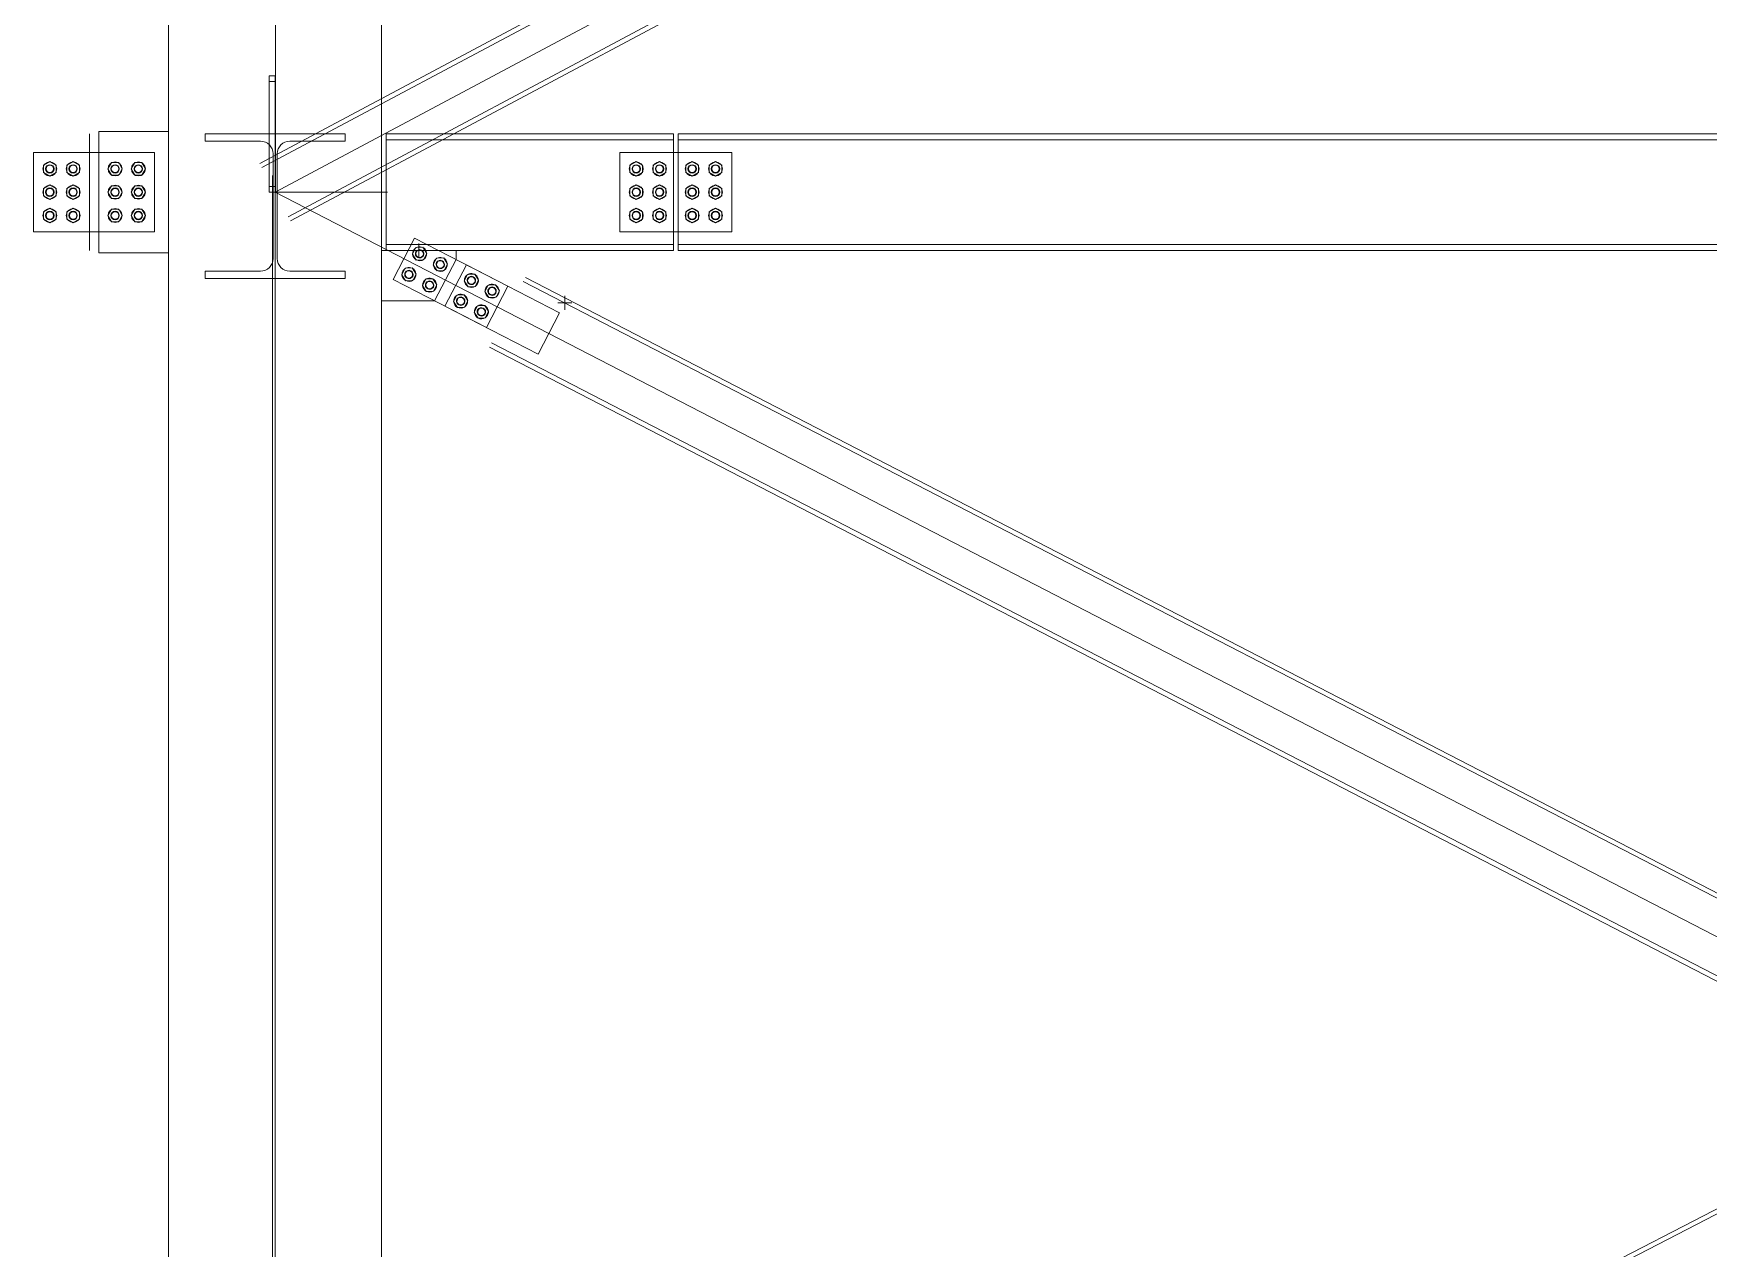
# Model space of a CAD drawing. Header units: millimetres. Extents: x -6949 to 305728, y -55091 to 76684.
# Drawn here: x 14482 to 18076, y 1608 to 4216 of the extents above; entities that cross this region are included whole.
import ezdxf

# ---------------------------------------------------------------- set-up
doc = ezdxf.new("R2010")
doc.units = ezdxf.units.MM
doc.layers.add('A-DETL', color=7, linetype='Continuous', lineweight=18, true_color=0x00a600)
for name, color, linetype, lineweight in [('S-BEAM', 5, 'Continuous', 18), ('S-COLS', 7, 'Continuous', 18), ('S-FSTN', 7, 'Continuous', 18)]:
    doc.layers.add(name, color=color, linetype=linetype, lineweight=lineweight)

# ---------------------------------------------------------------- blocks, each defined once
blk = doc.blocks.new('h-wide flange beams - HE260A-422426-Est')
at = {"layer": 'S-BEAM'}
for p, q in [((14987.0006, 4112.5), (14987.0006, 4125)), ((14987.0006, 4125), (14987.0006, 4125)), ((14987.0006, 4125), (14987.0006, 4112.5)), ((14987.0006, 4125), (15000.0006, 4125)), ((14987.0006, 4125), (15000.0006, 4125)), ((15000.0006, 4112.5), (14987.0006, 4112.5)), ((14987.0006, 4088.5), (14987.0006, 4112.5)), ((14987.0006, 4112.5), (14987.0006, 4112.5)), ((14987.0006, 4112.5), (14987.0006, 4112.5)), ((14987.0006, 4112.5), (14987.0006, 4088.5)), ((14987.0006, 4112.5), (15000.0006, 4112.5)), ((14987.0006, 4112.5), (15000.0006, 4112.5)), ((15000.0006, 4112.5), (15000.0006, 4125)), ((15000.0006, 4125), (15000.0006, 4125)), ((15000.0006, 4125), (15000.0006, 4112.5)), ((15000.0006, 4088.5), (15000.0006, 4112.5)), ((15000.0006, 4112.5), (15000.0006, 4112.5)), ((15000.0006, 4112.5), (15000.0006, 4112.5)), ((15000.0006, 4112.5), (15000.0006, 4088.5)), ((14987.0006, 3911.5), (14987.0006, 4088.5)), ((14987.0006, 4088.5), (14987.0006, 3911.5)), ((15000.0006, 3911.5), (15000.0006, 4088.5)), ((15000.0006, 4088.5), (15000.0006, 3911.5)), ((14987.0006, 3887.5), (14987.0006, 3911.5)), ((14987.0006, 3911.5), (14987.0006, 3887.5)), ((14987.0006, 3887.5), (15000.0006, 3887.5)), ((14987.0006, 3887.5), (14987.0006, 3875)), ((14987.0006, 3875), (14987.0006, 3887.5)), ((14987.0006, 3887.5), (14987.0006, 3887.5)), ((14987.0006, 3887.5), (14987.0006, 3887.5)), ((15000.0006, 3887.5), (14987.0006, 3887.5)), ((14987.0006, 3887.5), (15000.0006, 3887.5)), ((15000.0006, 3887.5), (15000.0006, 3911.5)), ((15000.0006, 3911.5), (15000.0006, 3887.5)), ((15000.0006, 3887.5), (15000.0006, 3887.5)), ((15000.0006, 3887.5), (15000.0006, 3887.5)), ((15000.0006, 3887.5), (15000.0006, 3875)), ((15000.0006, 3875), (15000.0006, 3887.5)), ((14987.0006, 3875), (14987.0006, 3875)), ((14987.0006, 3875), (15000.0006, 3875)), ((14987.0006, 3875), (15000.0006, 3875)), ((15000.0006, 3875), (15000.0006, 3875))]:
    blk.add_line(p, q, dxfattribs=at)
blk = doc.blocks.new('h-wide flange beams - HE320A-420337-Est')
at = {"layer": 'S-BEAM'}
for p, q in [((7350.00024, 3984.5), (7350.00024, 4000)), ((7350.00024, 4000), (7650.00024, 4000)), ((7650.00024, 4000), (7350.00024, 4000)), ((7350.00024, 4000), (7350.00024, 3984.5)), ((7350.00024, 4000), (7350.00024, 4000)), ((7650.00024, 4000), (7650.00024, 3984.5)), ((7650.00024, 3984.5), (7650.00024, 4000)), ((7650.00024, 4000), (7650.00024, 4000)), ((7468.50024, 3984.5), (7350.00024, 3984.5)), ((7350.00024, 3984.5), (7468.50024, 3984.5)), ((7350.00024, 3984.5), (7350.00024, 3984.5)), ((7495.50024, 3732.5), (7495.50024, 3957.5)), ((7495.50024, 3957.5), (7495.50024, 3732.5)), ((7504.50024, 3957.5), (7504.50024, 3732.5)), ((7504.50024, 3732.5), (7504.50024, 3957.5)), ((7650.00024, 3984.5), (7531.50024, 3984.5)), ((7531.50024, 3984.5), (7650.00024, 3984.5)), ((7650.00024, 3984.5), (7650.00024, 3984.5)), ((7350.00024, 3705.5), (7468.50024, 3705.5)), ((7350.00024, 3690), (7350.00024, 3705.5)), ((7350.00024, 3705.5), (7350.00024, 3690)), ((7468.50024, 3705.5), (7350.00024, 3705.5)), ((7350.00024, 3705.5), (7350.00024, 3705.5)), ((7531.50024, 3705.5), (7650.00024, 3705.5)), ((7650.00024, 3705.5), (7531.50024, 3705.5)), ((7650.00024, 3705.5), (7650.00024, 3690)), ((7650.00024, 3690), (7650.00024, 3705.5)), ((7650.00024, 3705.5), (7650.00024, 3705.5)), ((7650.00024, 3690), (7350.00024, 3690)), ((7350.00024, 3690), (7650.00024, 3690)), ((7350.00024, 3690), (7350.00024, 3690)), ((7650.00024, 3690), (7650.00024, 3690))]:
    blk.add_line(p, q, dxfattribs=at)
for centre, start, end in [((7468.50024, 3957.5), 0, 90), ((7468.50024, 3957.5), 0, 90), ((7531.50024, 3957.5), 90, 180), ((7531.50024, 3957.5), 90, 180), ((7468.50024, 3732.5), 270, 360), ((7468.50024, 3732.5), 270, 0), ((7531.50024, 3732.5), 180, 270), ((7531.50024, 3732.5), 180, 270)]:
    blk.add_arc(centre, 27, start, end, dxfattribs=at)

msp = doc.modelspace()

# ---------------------------------------------------------------- linework, layer by layer
at = {"layer": 'A-DETL'}
for p, q in [((15000.0006, 3875), (22500.0007, 7875.0003)), ((15000.5004, 7875.0003), (15000.5004, 3875)), ((14994.1182, 11.0295), (14994.1182, 3911.0295)), ((15000.0005, 0), (15000.0005, 3875)), ((15241.5006, 3875), (15000.0006, 3875)), ((22500.0007, 0), (15000.0006, 3875))]:
    msp.add_line(p, q, dxfattribs=at)
at = {"layer": 'S-BEAM'}
for p, q in [((22467.1301, 7936.6326), (14967.1299, 3936.6323)), ((22471.836, 7927.8091), (14971.8358, 3927.8088)), ((15028.1652, 3822.1911), (22528.1654, 7822.1914)), ((15032.8711, 3813.3676), (22532.8713, 7813.3679)), ((14601.4995, 4000), (14601.4995, 3987.5)), ((15150.0005, 4000), (14850.0005, 4000)), ((14850.0005, 4000), (14850.0005, 3984.5)), ((15150.0005, 3984.5), (15150.0005, 4000)), ((15238.5015, 3987.5), (15238.5015, 4000)), ((15238.5015, 4000), (15854.9997, 4000)), ((15854.9997, 4000), (15854.9997, 3987.5)), ((15865.0017, 3987.5), (15865.0017, 4000)), ((21110.0007, 4000), (15865.0017, 4000)), ((14601.4995, 3963.5), (14601.4995, 3987.5)), ((14601.4995, 3987.5), (14601.4995, 3963.5)), ((14601.4995, 3963.5), (14601.4995, 3786.5)), ((14850.0005, 3984.5), (14968.5005, 3984.5)), ((14995.5005, 3957.5), (14995.5005, 3732.5)), ((15004.5005, 3732.5), (15004.5005, 3957.5)), ((15031.5005, 3984.5), (15150.0005, 3984.5)), ((15854.9997, 3987.5), (15238.5015, 3987.5)), ((15238.5015, 3963.5), (15238.5015, 3987.5)), ((15238.5015, 3987.5), (15238.5015, 3963.5)), ((15238.5015, 3987.5), (15854.9997, 3987.5)), ((15238.5015, 3987.5), (15854.9997, 3987.5)), ((15238.5015, 3786.5), (15238.5015, 3963.5)), ((15854.9997, 3963.5), (15854.9997, 3987.5)), ((15854.9997, 3987.5), (15854.9997, 3963.5)), ((15854.9997, 3963.5), (15854.9997, 3786.5)), ((21110.0007, 3987.5), (15865.0017, 3987.5)), ((15865.0017, 3963.5), (15865.0017, 3987.5)), ((15865.0017, 3987.5), (15865.0017, 3963.5)), ((21110.0007, 3987.5), (15865.0017, 3987.5)), ((21110.0007, 3987.5), (15865.0017, 3987.5)), ((15865.0017, 3786.5), (15865.0017, 3963.5)), ((14601.4995, 3762.5), (14601.4995, 3786.5)), ((14601.4995, 3786.5), (14601.4995, 3762.5)), ((15238.5015, 3762.5), (15238.5015, 3786.5)), ((15238.5015, 3786.5), (15238.5015, 3762.5)), ((15854.9997, 3762.5), (15854.9997, 3786.5)), ((15854.9997, 3786.5), (15854.9997, 3762.5)), ((15865.0017, 3762.5), (15865.0017, 3786.5)), ((15865.0017, 3786.5), (15865.0017, 3762.5)), ((14601.4995, 3762.5), (14601.4995, 3750)), ((15238.5015, 3762.5), (15854.9997, 3762.5)), ((15238.5015, 3750), (15238.5015, 3762.5)), ((15238.5015, 3762.5), (15854.9997, 3762.5)), ((15238.5015, 3762.5), (15854.9997, 3762.5)), ((15238.5015, 3750), (15854.9997, 3750)), ((15854.9997, 3762.5), (15854.9997, 3750)), ((15865.0017, 3762.5), (21110.0007, 3762.5)), ((15865.0017, 3750), (15865.0017, 3762.5)), ((21110.0007, 3762.5), (15865.0017, 3762.5)), ((21110.0007, 3762.5), (15865.0017, 3762.5)), ((21110.0007, 3750), (15865.0017, 3750)), ((14968.5005, 3705.5), (14850.0005, 3705.5)), ((14850.0005, 3705.5), (14850.0005, 3690)), ((15150.0005, 3705.5), (15031.5005, 3705.5)), ((15150.0005, 3690), (15150.0005, 3705.5)), ((14850.0005, 3690), (15150.0005, 3690)), ((18376.6776, 2213.8458), (15532.5952, 3683.2884)), ((21962.8158, 3692.1726), (15619.0494, 414.56)), ((21967.406, 3683.2884), (15623.6396, 405.6758)), ((15464.5225, 3551.5348), (18308.6049, 2082.0922))]:
    msp.add_line(p, q, dxfattribs=at)
for centre, radius, start, end in [((14968.5005, 3957.5), 27, 360, 90), ((15031.5005, 3957.5), 27, 90, 180), ((14516.5005, 3925), 9.001, 0, 180), ((14516.5005, 3925), 9.001, 180, 0), ((14566.5005, 3925), 9.001, 0, 180), ((14566.5005, 3925), 9.001, 180, 0), ((15775.0007, 3925), 9.001, 0, 180), ((15775.0007, 3925), 9.001, 180, 0), ((15825.0007, 3925), 9.001, 0, 180), ((15825.0007, 3925), 9.001, 180, 0), ((15895.0007, 3925), 9.001, 0, 180), ((15895.0007, 3925), 9.001, 180, 0), ((15945.0007, 3925), 9.001, 0, 180), ((15945.0007, 3925), 9.001, 180, 0), ((14516.5005, 3875), 9.001, 0, 180), ((14566.5005, 3875), 9.001, 0, 180), ((15775.0007, 3875), 9.001, 0, 180), ((15825.0007, 3875), 9.001, 0, 180), ((15895.0007, 3875), 9.001, 0, 180), ((15945.0007, 3875), 9.001, 0, 180), ((14516.5005, 3875), 9.001, 180, 0), ((14566.5005, 3875), 9.001, 180, 0), ((15775.0007, 3875), 9.001, 180, 0), ((15825.0007, 3875), 9.001, 180, 0), ((15895.0007, 3875), 9.001, 180, 0), ((15945.0007, 3875), 9.001, 180, 0), ((14516.5005, 3825), 9.001, 0, 180), ((14516.5005, 3825), 9.001, 180, 0), ((14566.5005, 3825), 9.001, 0, 180), ((14566.5005, 3825), 9.001, 180, 0), ((15775.0007, 3825), 9.001, 0, 180), ((15775.0007, 3825), 9.001, 180, 0), ((15825.0007, 3825), 9.001, 0, 180), ((15825.0007, 3825), 9.001, 180, 0), ((15895.0007, 3825), 9.001, 0, 180), ((15895.0007, 3825), 9.001, 180, 0), ((15945.0007, 3825), 9.001, 0, 180), ((15945.0007, 3825), 9.001, 180, 0), ((14968.5005, 3732.5), 27, 270, 0), ((15031.5005, 3732.5), 27, 180, 270)]:
    msp.add_arc(centre, radius, start, end, dxfattribs=at)
at = {"layer": 'S-COLS'}
for p, q in [((14771.5005, 12000.0004), (14771.5005, 20.001)), ((15228.5005, 20.001), (15228.5005, 12000.0004))]:
    msp.add_line(p, q, dxfattribs=at)
at = {"layer": 'S-FSTN'}
for p, q in [((14771.5005, 4005), (14621.5005, 4005)), ((14621.5005, 4005), (14621.5005, 3745)), ((14711.5005, 4005), (14681.5005, 4005)), ((14771.5005, 3745), (14771.5005, 4005)), ((14601.5005, 3960), (14481.5005, 3960)), ((14481.5005, 3960), (14481.5005, 3790)), ((14601.5005, 3960), (14481.5005, 3960)), ((14481.5005, 3960), (14481.5005, 3790)), ((14741.5005, 3960), (14481.5005, 3960)), ((14481.5005, 3960), (14481.5005, 3790)), ((14741.5005, 3960), (14481.5005, 3960)), ((14481.5005, 3960), (14481.5005, 3790)), ((14601.5005, 3790), (14601.5005, 3960)), ((14601.5005, 3790), (14601.5005, 3960)), ((14741.5005, 3790), (14741.5005, 3960)), ((14741.5005, 3790), (14741.5005, 3960)), ((15740.0007, 3960), (15740.0007, 3790)), ((15980.0007, 3960), (15740.0007, 3960)), ((15980.0007, 3960), (15740.0007, 3960)), ((15740.0007, 3960), (15740.0007, 3790)), ((15980.0007, 3790), (15980.0007, 3960)), ((15980.0007, 3790), (15980.0007, 3960)), ((14516.5005, 3940.59), (14502.9991, 3932.795)), ((14516.5005, 3940.59), (14502.9991, 3932.795)), ((14502.9991, 3932.795), (14502.9991, 3917.205)), ((14502.9991, 3932.795), (14502.9991, 3917.205)), ((14530.0018, 3932.795), (14516.5005, 3940.59)), ((14530.0018, 3932.795), (14516.5005, 3940.59)), ((14530.0018, 3917.205), (14530.0018, 3932.795)), ((14530.0018, 3917.205), (14530.0018, 3932.795)), ((14566.5005, 3940.59), (14552.9991, 3932.795)), ((14566.5005, 3940.59), (14552.9991, 3932.795)), ((14552.9991, 3932.795), (14552.9991, 3917.205)), ((14552.9991, 3932.795), (14552.9991, 3917.205)), ((14580.0018, 3932.795), (14566.5005, 3940.59)), ((14580.0018, 3932.795), (14566.5005, 3940.59)), ((14580.0018, 3917.205), (14580.0018, 3932.795)), ((14580.0018, 3917.205), (14580.0018, 3932.795)), ((14648.7055, 3938.5013), (14640.9105, 3925)), ((14648.7055, 3938.5013), (14640.9105, 3925)), ((14640.9105, 3925), (14648.7055, 3911.4987)), ((14640.9105, 3925), (14648.7055, 3911.4987)), ((14664.2955, 3938.5013), (14648.7055, 3938.5013)), ((14664.2955, 3938.5013), (14648.7055, 3938.5013)), ((14672.0905, 3925), (14664.2955, 3938.5013)), ((14672.0905, 3925), (14664.2955, 3938.5013)), ((14664.2955, 3911.4987), (14672.0905, 3925)), ((14664.2955, 3911.4987), (14672.0905, 3925)), ((14698.7055, 3938.5013), (14690.9105, 3925)), ((14698.7055, 3938.5013), (14690.9105, 3925)), ((14690.9105, 3925), (14698.7055, 3911.4987)), ((14690.9105, 3925), (14698.7055, 3911.4987)), ((14714.2955, 3938.5013), (14698.7055, 3938.5013)), ((14714.2955, 3938.5013), (14698.7055, 3938.5013)), ((14722.0905, 3925), (14714.2955, 3938.5013)), ((14722.0905, 3925), (14714.2955, 3938.5013)), ((14714.2955, 3911.4987), (14722.0905, 3925)), ((14714.2955, 3911.4987), (14722.0905, 3925)), ((15775.0007, 3940.59), (15761.4994, 3932.795)), ((15775.0007, 3940.59), (15761.4994, 3932.795)), ((15761.4994, 3932.795), (15761.4994, 3917.205)), ((15761.4994, 3932.795), (15761.4994, 3917.205)), ((15788.5021, 3932.795), (15775.0007, 3940.59)), ((15788.5021, 3932.795), (15775.0007, 3940.59)), ((15788.5021, 3917.205), (15788.5021, 3932.795)), ((15788.5021, 3917.205), (15788.5021, 3932.795)), ((15825.0007, 3940.59), (15811.4994, 3932.795)), ((15825.0007, 3940.59), (15811.4994, 3932.795)), ((15811.4994, 3932.795), (15811.4994, 3917.205)), ((15811.4994, 3932.795), (15811.4994, 3917.205)), ((15838.5021, 3932.795), (15825.0007, 3940.59)), ((15838.5021, 3932.795), (15825.0007, 3940.59)), ((15838.5021, 3917.205), (15838.5021, 3932.795)), ((15838.5021, 3917.205), (15838.5021, 3932.795)), ((15895.0007, 3940.59), (15881.4994, 3932.795)), ((15895.0007, 3940.59), (15881.4994, 3932.795)), ((15881.4994, 3932.795), (15881.4994, 3917.205)), ((15881.4994, 3932.795), (15881.4994, 3917.205)), ((15908.5021, 3932.795), (15895.0007, 3940.59)), ((15908.5021, 3932.795), (15895.0007, 3940.59)), ((15908.5021, 3917.205), (15908.5021, 3932.795)), ((15908.5021, 3917.205), (15908.5021, 3932.795)), ((15945.0007, 3940.59), (15931.4994, 3932.795)), ((15945.0007, 3940.59), (15931.4994, 3932.795)), ((15931.4994, 3932.795), (15931.4994, 3917.205)), ((15931.4994, 3932.795), (15931.4994, 3917.205)), ((15958.5021, 3932.795), (15945.0007, 3940.59)), ((15958.5021, 3932.795), (15945.0007, 3940.59)), ((15958.5021, 3917.205), (15958.5021, 3932.795)), ((15958.5021, 3917.205), (15958.5021, 3932.795)), ((14502.9991, 3917.205), (14516.5005, 3909.41)), ((14502.9991, 3917.205), (14516.5005, 3909.41)), ((14516.5005, 3890.59), (14502.9991, 3882.795)), ((14516.5005, 3890.59), (14502.9991, 3882.795)), ((14502.9991, 3882.795), (14502.9991, 3867.205)), ((14502.9991, 3882.795), (14502.9991, 3867.205)), ((14516.5005, 3909.41), (14530.0018, 3917.205)), ((14516.5005, 3909.41), (14530.0018, 3917.205)), ((14530.0018, 3882.795), (14516.5005, 3890.59)), ((14530.0018, 3882.795), (14516.5005, 3890.59)), ((14530.0018, 3867.205), (14530.0018, 3882.795)), ((14530.0018, 3867.205), (14530.0018, 3882.795)), ((14552.9991, 3917.205), (14566.5005, 3909.41)), ((14552.9991, 3917.205), (14566.5005, 3909.41)), ((14566.5005, 3890.59), (14552.9991, 3882.795)), ((14566.5005, 3890.59), (14552.9991, 3882.795)), ((14552.9991, 3882.795), (14552.9991, 3867.205)), ((14552.9991, 3882.795), (14552.9991, 3867.205)), ((14566.5005, 3909.41), (14580.0018, 3917.205)), ((14566.5005, 3909.41), (14580.0018, 3917.205)), ((14580.0018, 3882.795), (14566.5005, 3890.59)), ((14580.0018, 3882.795), (14566.5005, 3890.59)), ((14580.0018, 3867.205), (14580.0018, 3882.795)), ((14580.0018, 3867.205), (14580.0018, 3882.795)), ((14648.7055, 3888.5013), (14640.9105, 3875)), ((14648.7055, 3888.5013), (14640.9105, 3875)), ((14648.7055, 3911.4987), (14664.2955, 3911.4987)), ((14648.7055, 3911.4987), (14664.2955, 3911.4987)), ((14664.2955, 3888.5013), (14648.7055, 3888.5013)), ((14664.2955, 3888.5013), (14648.7055, 3888.5013)), ((14672.0905, 3875), (14664.2955, 3888.5013)), ((14672.0905, 3875), (14664.2955, 3888.5013)), ((14698.7055, 3888.5013), (14690.9105, 3875)), ((14698.7055, 3888.5013), (14690.9105, 3875)), ((14698.7055, 3911.4987), (14714.2955, 3911.4987)), ((14698.7055, 3911.4987), (14714.2955, 3911.4987)), ((14714.2955, 3888.5013), (14698.7055, 3888.5013)), ((14714.2955, 3888.5013), (14698.7055, 3888.5013)), ((14722.0905, 3875), (14714.2955, 3888.5013)), ((14722.0905, 3875), (14714.2955, 3888.5013)), ((14771.5005, 3890), (14771.5005, 3860)), ((15761.4994, 3917.205), (15775.0007, 3909.41)), ((15761.4994, 3917.205), (15775.0007, 3909.41)), ((15775.0007, 3890.59), (15761.4994, 3882.795)), ((15775.0007, 3890.59), (15761.4994, 3882.795)), ((15761.4994, 3882.795), (15761.4994, 3867.205)), ((15761.4994, 3882.795), (15761.4994, 3867.205)), ((15775.0007, 3909.41), (15788.5021, 3917.205)), ((15775.0007, 3909.41), (15788.5021, 3917.205)), ((15788.5021, 3882.795), (15775.0007, 3890.59)), ((15788.5021, 3882.795), (15775.0007, 3890.59)), ((15788.5021, 3867.205), (15788.5021, 3882.795)), ((15788.5021, 3867.205), (15788.5021, 3882.795)), ((15811.4994, 3917.205), (15825.0007, 3909.41)), ((15811.4994, 3917.205), (15825.0007, 3909.41)), ((15825.0007, 3890.59), (15811.4994, 3882.795)), ((15825.0007, 3890.59), (15811.4994, 3882.795)), ((15811.4994, 3882.795), (15811.4994, 3867.205)), ((15811.4994, 3882.795), (15811.4994, 3867.205)), ((15825.0007, 3909.41), (15838.5021, 3917.205)), ((15825.0007, 3909.41), (15838.5021, 3917.205)), ((15838.5021, 3882.795), (15825.0007, 3890.59)), ((15838.5021, 3882.795), (15825.0007, 3890.59)), ((15838.5021, 3867.205), (15838.5021, 3882.795)), ((15838.5021, 3867.205), (15838.5021, 3882.795)), ((15881.4994, 3917.205), (15895.0007, 3909.41)), ((15881.4994, 3917.205), (15895.0007, 3909.41)), ((15895.0007, 3890.59), (15881.4994, 3882.795)), ((15895.0007, 3890.59), (15881.4994, 3882.795)), ((15881.4994, 3882.795), (15881.4994, 3867.205)), ((15881.4994, 3882.795), (15881.4994, 3867.205)), ((15895.0007, 3909.41), (15908.5021, 3917.205)), ((15895.0007, 3909.41), (15908.5021, 3917.205)), ((15908.5021, 3882.795), (15895.0007, 3890.59)), ((15908.5021, 3882.795), (15895.0007, 3890.59)), ((15908.5021, 3867.205), (15908.5021, 3882.795)), ((15908.5021, 3867.205), (15908.5021, 3882.795)), ((15931.4994, 3917.205), (15945.0007, 3909.41)), ((15931.4994, 3917.205), (15945.0007, 3909.41)), ((15945.0007, 3890.59), (15931.4994, 3882.795)), ((15945.0007, 3890.59), (15931.4994, 3882.795)), ((15931.4994, 3882.795), (15931.4994, 3867.205)), ((15931.4994, 3882.795), (15931.4994, 3867.205)), ((15945.0007, 3909.41), (15958.5021, 3917.205)), ((15945.0007, 3909.41), (15958.5021, 3917.205)), ((15958.5021, 3882.795), (15945.0007, 3890.59)), ((15958.5021, 3882.795), (15945.0007, 3890.59)), ((15958.5021, 3867.205), (15958.5021, 3882.795)), ((15958.5021, 3867.205), (15958.5021, 3882.795)), ((14502.9991, 3867.205), (14516.5005, 3859.41)), ((14502.9991, 3867.205), (14516.5005, 3859.41)), ((14516.5005, 3859.41), (14530.0018, 3867.205)), ((14516.5005, 3859.41), (14530.0018, 3867.205)), ((14552.9991, 3867.205), (14566.5005, 3859.41)), ((14552.9991, 3867.205), (14566.5005, 3859.41)), ((14566.5005, 3859.41), (14580.0018, 3867.205)), ((14566.5005, 3859.41), (14580.0018, 3867.205)), ((14640.9105, 3875), (14648.7055, 3861.4987)), ((14640.9105, 3875), (14648.7055, 3861.4987)), ((14648.7055, 3861.4987), (14664.2955, 3861.4987)), ((14648.7055, 3861.4987), (14664.2955, 3861.4987)), ((14664.2955, 3861.4987), (14672.0905, 3875)), ((14664.2955, 3861.4987), (14672.0905, 3875)), ((14690.9105, 3875), (14698.7055, 3861.4987)), ((14690.9105, 3875), (14698.7055, 3861.4987)), ((14698.7055, 3861.4987), (14714.2955, 3861.4987)), ((14698.7055, 3861.4987), (14714.2955, 3861.4987)), ((14714.2955, 3861.4987), (14722.0905, 3875)), ((14714.2955, 3861.4987), (14722.0905, 3875)), ((15761.4994, 3867.205), (15775.0007, 3859.41)), ((15761.4994, 3867.205), (15775.0007, 3859.41)), ((15775.0007, 3859.41), (15788.5021, 3867.205)), ((15775.0007, 3859.41), (15788.5021, 3867.205)), ((15811.4994, 3867.205), (15825.0007, 3859.41)), ((15811.4994, 3867.205), (15825.0007, 3859.41)), ((15825.0007, 3859.41), (15838.5021, 3867.205)), ((15825.0007, 3859.41), (15838.5021, 3867.205)), ((15881.4994, 3867.205), (15895.0007, 3859.41)), ((15881.4994, 3867.205), (15895.0007, 3859.41)), ((15895.0007, 3859.41), (15908.5021, 3867.205)), ((15895.0007, 3859.41), (15908.5021, 3867.205)), ((15931.4994, 3867.205), (15945.0007, 3859.41)), ((15931.4994, 3867.205), (15945.0007, 3859.41)), ((15945.0007, 3859.41), (15958.5021, 3867.205)), ((15945.0007, 3859.41), (15958.5021, 3867.205)), ((14516.5005, 3840.59), (14502.9991, 3832.795)), ((14516.5005, 3840.59), (14502.9991, 3832.795)), ((14502.9991, 3832.795), (14502.9991, 3817.205)), ((14502.9991, 3832.795), (14502.9991, 3817.205)), ((14502.9991, 3817.205), (14516.5005, 3809.41)), ((14502.9991, 3817.205), (14516.5005, 3809.41)), ((14530.0018, 3832.795), (14516.5005, 3840.59)), ((14530.0018, 3832.795), (14516.5005, 3840.59)), ((14516.5005, 3809.41), (14530.0018, 3817.205)), ((14516.5005, 3809.41), (14530.0018, 3817.205)), ((14530.0018, 3817.205), (14530.0018, 3832.795)), ((14530.0018, 3817.205), (14530.0018, 3832.795)), ((14566.5005, 3840.59), (14552.9991, 3832.795)), ((14566.5005, 3840.59), (14552.9991, 3832.795)), ((14552.9991, 3832.795), (14552.9991, 3817.205)), ((14552.9991, 3832.795), (14552.9991, 3817.205)), ((14552.9991, 3817.205), (14566.5005, 3809.41)), ((14552.9991, 3817.205), (14566.5005, 3809.41)), ((14580.0018, 3832.795), (14566.5005, 3840.59)), ((14580.0018, 3832.795), (14566.5005, 3840.59)), ((14566.5005, 3809.41), (14580.0018, 3817.205)), ((14566.5005, 3809.41), (14580.0018, 3817.205)), ((14580.0018, 3817.205), (14580.0018, 3832.795)), ((14580.0018, 3817.205), (14580.0018, 3832.795)), ((14648.7055, 3838.5013), (14640.9105, 3825)), ((14648.7055, 3838.5013), (14640.9105, 3825)), ((14640.9105, 3825), (14648.7055, 3811.4987)), ((14640.9105, 3825), (14648.7055, 3811.4987)), ((14664.2955, 3838.5013), (14648.7055, 3838.5013)), ((14664.2955, 3838.5013), (14648.7055, 3838.5013)), ((14648.7055, 3811.4987), (14664.2955, 3811.4987)), ((14648.7055, 3811.4987), (14664.2955, 3811.4987)), ((14672.0905, 3825), (14664.2955, 3838.5013)), ((14672.0905, 3825), (14664.2955, 3838.5013)), ((14664.2955, 3811.4987), (14672.0905, 3825)), ((14664.2955, 3811.4987), (14672.0905, 3825)), ((14698.7055, 3838.5013), (14690.9105, 3825)), ((14698.7055, 3838.5013), (14690.9105, 3825)), ((14690.9105, 3825), (14698.7055, 3811.4987)), ((14690.9105, 3825), (14698.7055, 3811.4987)), ((14714.2955, 3838.5013), (14698.7055, 3838.5013)), ((14714.2955, 3838.5013), (14698.7055, 3838.5013)), ((14698.7055, 3811.4987), (14714.2955, 3811.4987)), ((14698.7055, 3811.4987), (14714.2955, 3811.4987)), ((14722.0905, 3825), (14714.2955, 3838.5013)), ((14722.0905, 3825), (14714.2955, 3838.5013)), ((14714.2955, 3811.4987), (14722.0905, 3825)), ((14714.2955, 3811.4987), (14722.0905, 3825)), ((15775.0007, 3840.59), (15761.4994, 3832.795)), ((15775.0007, 3840.59), (15761.4994, 3832.795)), ((15761.4994, 3832.795), (15761.4994, 3817.205)), ((15761.4994, 3832.795), (15761.4994, 3817.205)), ((15761.4994, 3817.205), (15775.0007, 3809.41)), ((15761.4994, 3817.205), (15775.0007, 3809.41)), ((15788.5021, 3832.795), (15775.0007, 3840.59)), ((15788.5021, 3832.795), (15775.0007, 3840.59)), ((15775.0007, 3809.41), (15788.5021, 3817.205)), ((15775.0007, 3809.41), (15788.5021, 3817.205)), ((15788.5021, 3817.205), (15788.5021, 3832.795)), ((15788.5021, 3817.205), (15788.5021, 3832.795)), ((15825.0007, 3840.59), (15811.4994, 3832.795)), ((15825.0007, 3840.59), (15811.4994, 3832.795)), ((15811.4994, 3832.795), (15811.4994, 3817.205)), ((15811.4994, 3832.795), (15811.4994, 3817.205)), ((15811.4994, 3817.205), (15825.0007, 3809.41)), ((15811.4994, 3817.205), (15825.0007, 3809.41)), ((15838.5021, 3832.795), (15825.0007, 3840.59)), ((15838.5021, 3832.795), (15825.0007, 3840.59)), ((15825.0007, 3809.41), (15838.5021, 3817.205)), ((15825.0007, 3809.41), (15838.5021, 3817.205)), ((15838.5021, 3817.205), (15838.5021, 3832.795)), ((15838.5021, 3817.205), (15838.5021, 3832.795)), ((15895.0007, 3840.59), (15881.4994, 3832.795)), ((15895.0007, 3840.59), (15881.4994, 3832.795)), ((15881.4994, 3832.795), (15881.4994, 3817.205)), ((15881.4994, 3832.795), (15881.4994, 3817.205)), ((15881.4994, 3817.205), (15895.0007, 3809.41)), ((15881.4994, 3817.205), (15895.0007, 3809.41)), ((15908.5021, 3832.795), (15895.0007, 3840.59)), ((15908.5021, 3832.795), (15895.0007, 3840.59)), ((15895.0007, 3809.41), (15908.5021, 3817.205)), ((15895.0007, 3809.41), (15908.5021, 3817.205)), ((15908.5021, 3817.205), (15908.5021, 3832.795)), ((15908.5021, 3817.205), (15908.5021, 3832.795)), ((15945.0007, 3840.59), (15931.4994, 3832.795)), ((15945.0007, 3840.59), (15931.4994, 3832.795)), ((15931.4994, 3832.795), (15931.4994, 3817.205)), ((15931.4994, 3832.795), (15931.4994, 3817.205)), ((15931.4994, 3817.205), (15945.0007, 3809.41)), ((15931.4994, 3817.205), (15945.0007, 3809.41)), ((15958.5021, 3832.795), (15945.0007, 3840.59)), ((15958.5021, 3832.795), (15945.0007, 3840.59)), ((15945.0007, 3809.41), (15958.5021, 3817.205)), ((15945.0007, 3809.41), (15958.5021, 3817.205)), ((15958.5021, 3817.205), (15958.5021, 3832.795)), ((15958.5021, 3817.205), (15958.5021, 3832.795)), ((14481.5005, 3790), (14601.5005, 3790)), ((14481.5005, 3790), (14601.5005, 3790)), ((14481.5005, 3790), (14741.5005, 3790)), ((14481.5005, 3790), (14741.5005, 3790)), ((15299.4025, 3776.5883), (15253.5005, 3687.7458)), ((15299.4025, 3776.5883), (15253.5005, 3687.7458)), ((15499.2983, 3673.3088), (15299.4025, 3776.5883)), ((15499.2983, 3673.3088), (15299.4025, 3776.5883)), ((15740.0007, 3790), (15980.0007, 3790)), ((15740.0007, 3790), (15980.0007, 3790)), ((14771.5005, 3745), (14621.5005, 3745)), ((15304.6024, 3750), (15228.5005, 3750)), ((15228.5005, 3750), (15228.5005, 3641.8437)), ((15323.3728, 3750), (15293.3728, 3750)), ((15301.7208, 3756.0249), (15294.5646, 3742.1743)), ((15301.7208, 3756.0249), (15294.5646, 3742.1743)), ((15294.5646, 3742.1743), (15302.9815, 3729.0516)), ((15294.5646, 3742.1743), (15302.9815, 3729.0516)), ((15317.2938, 3756.7528), (15301.7208, 3756.0249)), ((15317.2938, 3756.7528), (15301.7208, 3756.0249)), ((15308.3728, 3765), (15308.3728, 3735)), ((15388.2451, 3750), (15315.6729, 3750)), ((15325.7106, 3743.6301), (15317.2938, 3756.7528)), ((15325.7106, 3743.6301), (15317.2938, 3756.7528)), ((15318.5545, 3729.7795), (15325.7106, 3743.6301)), ((15318.5545, 3729.7795), (15325.7106, 3743.6301)), ((15388.2451, 3730.6863), (15388.2451, 3750)), ((15228.5005, 3710.9219), (15228.5005, 3680.9219)), ((15278.7698, 3711.6036), (15271.6136, 3697.753)), ((15278.7698, 3711.6036), (15271.6136, 3697.753)), ((15294.3428, 3712.3315), (15278.7698, 3711.6036)), ((15294.3428, 3712.3315), (15278.7698, 3711.6036)), ((15302.7596, 3699.2088), (15294.3428, 3712.3315)), ((15302.7596, 3699.2088), (15294.3428, 3712.3315)), ((15302.9815, 3729.0516), (15318.5545, 3729.7795)), ((15302.9815, 3729.0516), (15318.5545, 3729.7795)), ((15346.1421, 3733.0739), (15338.9859, 3719.2233)), ((15346.1421, 3733.0739), (15338.9859, 3719.2233)), ((15338.9859, 3719.2233), (15347.4028, 3706.1006)), ((15338.9859, 3719.2233), (15347.4028, 3706.1006)), ((15342.3431, 3641.8437), (15388.2451, 3730.6863)), ((15361.715, 3733.8018), (15346.1421, 3733.0739)), ((15361.715, 3733.8018), (15346.1421, 3733.0739)), ((15347.4028, 3706.1006), (15362.9758, 3706.8285)), ((15347.4028, 3706.1006), (15362.9758, 3706.8285)), ((15370.1319, 3720.6791), (15361.715, 3733.8018)), ((15370.1319, 3720.6791), (15361.715, 3733.8018)), ((15362.9758, 3706.8285), (15370.1319, 3720.6791)), ((15362.9758, 3706.8285), (15370.1319, 3720.6791)), ((15410.4557, 3719.2108), (15364.5537, 3630.3682)), ((15610.3516, 3615.9313), (15410.4557, 3719.2108)), ((15253.5005, 3687.7458), (15453.3963, 3584.4662)), ((15253.5005, 3687.7458), (15453.3963, 3584.4662)), ((15271.6136, 3697.753), (15280.0305, 3684.6303)), ((15271.6136, 3697.753), (15280.0305, 3684.6303)), ((15280.0305, 3684.6303), (15295.6035, 3685.3582)), ((15280.0305, 3684.6303), (15295.6035, 3685.3582)), ((15295.6035, 3685.3582), (15302.7596, 3699.2088)), ((15295.6035, 3685.3582), (15302.7596, 3699.2088)), ((15323.191, 3688.6526), (15316.0349, 3674.802)), ((15323.191, 3688.6526), (15316.0349, 3674.802)), ((15316.0349, 3674.802), (15324.4518, 3661.6793)), ((15316.0349, 3674.802), (15324.4518, 3661.6793)), ((15338.764, 3689.3805), (15323.191, 3688.6526)), ((15338.764, 3689.3805), (15323.191, 3688.6526)), ((15347.1809, 3676.2578), (15338.764, 3689.3805)), ((15347.1809, 3676.2578), (15338.764, 3689.3805)), ((15340.0248, 3662.4072), (15347.1809, 3676.2578)), ((15340.0248, 3662.4072), (15347.1809, 3676.2578)), ((15412.774, 3698.6474), (15405.6179, 3684.7968)), ((15412.774, 3698.6474), (15405.6179, 3684.7968)), ((15405.6179, 3684.7968), (15414.0347, 3671.6741)), ((15405.6179, 3684.7968), (15414.0347, 3671.6741)), ((15428.347, 3699.3752), (15412.774, 3698.6474)), ((15428.347, 3699.3752), (15412.774, 3698.6474)), ((15414.0347, 3671.6741), (15429.6077, 3672.402)), ((15414.0347, 3671.6741), (15429.6077, 3672.402)), ((15436.7639, 3686.2526), (15428.347, 3699.3752)), ((15436.7639, 3686.2526), (15428.347, 3699.3752)), ((15429.6077, 3672.402), (15436.7639, 3686.2526)), ((15429.6077, 3672.402), (15436.7639, 3686.2526)), ((15457.1953, 3675.6963), (15450.0392, 3661.8458)), ((15457.1953, 3675.6963), (15450.0392, 3661.8458)), ((15453.3963, 3584.4662), (15499.2983, 3673.3088)), ((15453.3963, 3584.4662), (15499.2983, 3673.3088)), ((15472.7683, 3676.4242), (15457.1953, 3675.6963)), ((15472.7683, 3676.4242), (15457.1953, 3675.6963)), ((15481.1852, 3663.3016), (15472.7683, 3676.4242)), ((15481.1852, 3663.3016), (15472.7683, 3676.4242)), ((15228.5005, 3641.8437), (15342.3431, 3641.8437)), ((15324.4518, 3661.6793), (15340.0248, 3662.4072)), ((15324.4518, 3661.6793), (15340.0248, 3662.4072)), ((15389.823, 3654.2261), (15382.6669, 3640.3755)), ((15389.823, 3654.2261), (15382.6669, 3640.3755)), ((15382.6669, 3640.3755), (15391.0837, 3627.2528)), ((15382.6669, 3640.3755), (15391.0837, 3627.2528)), ((15405.396, 3654.954), (15389.823, 3654.2261)), ((15405.396, 3654.954), (15389.823, 3654.2261)), ((15413.8129, 3641.8313), (15405.396, 3654.954)), ((15413.8129, 3641.8313), (15405.396, 3654.954)), ((15406.6567, 3627.9807), (15413.8129, 3641.8313)), ((15406.6567, 3627.9807), (15413.8129, 3641.8313)), ((15434.2443, 3631.2751), (15427.0882, 3617.4245)), ((15434.2443, 3631.2751), (15427.0882, 3617.4245)), ((15449.8173, 3632.0029), (15434.2443, 3631.2751)), ((15449.8173, 3632.0029), (15434.2443, 3631.2751)), ((15458.2342, 3618.8803), (15449.8173, 3632.0029)), ((15458.2342, 3618.8803), (15449.8173, 3632.0029)), ((15450.0392, 3661.8458), (15458.456, 3648.7231)), ((15450.0392, 3661.8458), (15458.456, 3648.7231)), ((15458.456, 3648.7231), (15474.029, 3649.451)), ((15458.456, 3648.7231), (15474.029, 3649.451)), ((15474.029, 3649.451), (15481.1852, 3663.3016)), ((15474.029, 3649.451), (15481.1852, 3663.3016)), ((15636.4369, 3637.3868), (15606.4369, 3637.3868)), ((15621.4369, 3652.3868), (15621.4369, 3622.3868)), ((15364.5537, 3630.3682), (15564.4495, 3527.0887)), ((15391.0837, 3627.2528), (15406.6567, 3627.9807)), ((15391.0837, 3627.2528), (15406.6567, 3627.9807)), ((15427.0882, 3617.4245), (15435.505, 3604.3018)), ((15427.0882, 3617.4245), (15435.505, 3604.3018)), ((15435.505, 3604.3018), (15451.078, 3605.0297)), ((15435.505, 3604.3018), (15451.078, 3605.0297)), ((15451.078, 3605.0297), (15458.2342, 3618.8803)), ((15451.078, 3605.0297), (15458.2342, 3618.8803)), ((15564.4495, 3527.0887), (15610.3516, 3615.9313))]:
    msp.add_line(p, q, dxfattribs=at)
msp.add_lwpolyline([(15537.1854, 3692.1726), (18381.2678, 2222.7301), (18304.0147, 2073.208), (15459.9323, 3542.6505)], dxfattribs=at)
for centre, radius, start, end in [((14516.5005, 3925), 15, 0, 180), ((14516.5005, 3925), 15, 0, 180), ((14516.5005, 3925), 15, 180, 0), ((14516.5005, 3925), 15, 180, 0), ((14516.5005, 3925), 9.001, 0, 180), ((14516.5005, 3925), 9.001, 0, 180), ((14516.5005, 3925), 9.001, 0, 180), ((14516.5005, 3925), 9.001, 0, 180), ((14516.5005, 3925), 9.001, 180, 0), ((14516.5005, 3925), 9.001, 180, 0), ((14516.5005, 3925), 9.001, 180, 0), ((14516.5005, 3925), 9.001, 180, 0), ((14516.5005, 3925), 8, 0, 180), ((14516.5005, 3925), 8, 0, 180), ((14516.5005, 3925), 8, 180, 0), ((14516.5005, 3925), 8, 180, 0), ((14566.5005, 3925), 15, 0, 180), ((14566.5005, 3925), 15, 0, 180), ((14566.5005, 3925), 15, 180, 0), ((14566.5005, 3925), 15, 180, 0), ((14566.5005, 3925), 9.001, 0, 180), ((14566.5005, 3925), 9.001, 0, 180), ((14566.5005, 3925), 9.001, 0, 180), ((14566.5005, 3925), 9.001, 0, 180), ((14566.5005, 3925), 9.001, 180, 0), ((14566.5005, 3925), 9.001, 180, 0), ((14566.5005, 3925), 9.001, 180, 0), ((14566.5005, 3925), 9.001, 180, 0), ((14566.5005, 3925), 8, 0, 180), ((14566.5005, 3925), 8, 0, 180), ((14566.5005, 3925), 8, 180, 0), ((14566.5005, 3925), 8, 180, 0), ((14656.5005, 3925), 15, 90, 270), ((14656.5005, 3925), 15, 90, 270), ((14656.5005, 3925), 9.001, 90, 270), ((14656.5005, 3925), 9.001, 90, 270), ((14656.5005, 3925), 9.001, 90, 270), ((14656.5005, 3925), 8, 90, 270), ((14656.5005, 3925), 8, 90, 270), ((14656.5005, 3925), 15, 270, 90), ((14656.5005, 3925), 15, 270, 90), ((14656.5005, 3925), 9.001, 270, 90), ((14656.5005, 3925), 9.001, 270, 90), ((14656.5005, 3925), 9.001, 270, 90), ((14656.5005, 3925), 8, 270, 90), ((14656.5005, 3925), 8, 270, 90), ((14706.5005, 3925), 15, 90, 270), ((14706.5005, 3925), 15, 90, 270), ((14706.5005, 3925), 9.001, 90, 270), ((14706.5005, 3925), 9.001, 90, 270), ((14706.5005, 3925), 9.001, 90, 270), ((14706.5005, 3925), 8, 90, 270), ((14706.5005, 3925), 8, 90, 270), ((14706.5005, 3925), 15, 270, 90), ((14706.5005, 3925), 15, 270, 90), ((14706.5005, 3925), 9.001, 270, 90), ((14706.5005, 3925), 9.001, 270, 90), ((14706.5005, 3925), 9.001, 270, 90), ((14706.5005, 3925), 8, 270, 90), ((14706.5005, 3925), 8, 270, 90), ((15775.0007, 3925), 15, 0, 180), ((15775.0007, 3925), 15, 0, 180), ((15775.0007, 3925), 15, 180, 0), ((15775.0007, 3925), 15, 180, 0), ((15775.0007, 3925), 9.001, 0, 180), ((15775.0007, 3925), 9.001, 0, 180), ((15775.0007, 3925), 9.001, 180, 0), ((15775.0007, 3925), 9.001, 180, 0), ((15775.0007, 3925), 8, 0, 180), ((15775.0007, 3925), 8, 0, 180), ((15775.0007, 3925), 8, 180, 0), ((15775.0007, 3925), 8, 180, 0), ((15825.0007, 3925), 15, 0, 180), ((15825.0007, 3925), 15, 0, 180), ((15825.0007, 3925), 15, 180, 0), ((15825.0007, 3925), 15, 180, 0), ((15825.0007, 3925), 9.001, 0, 180), ((15825.0007, 3925), 9.001, 0, 180), ((15825.0007, 3925), 9.001, 180, 0), ((15825.0007, 3925), 9.001, 180, 0), ((15825.0007, 3925), 8, 0, 180), ((15825.0007, 3925), 8, 0, 180), ((15825.0007, 3925), 8, 180, 0), ((15825.0007, 3925), 8, 180, 0), ((15895.0007, 3925), 15, 0, 180), ((15895.0007, 3925), 15, 0, 180), ((15895.0007, 3925), 15, 180, 0), ((15895.0007, 3925), 15, 180, 0), ((15895.0007, 3925), 9.001, 0, 180), ((15895.0007, 3925), 9.001, 0, 180), ((15895.0007, 3925), 9.001, 180, 0), ((15895.0007, 3925), 9.001, 180, 0), ((15895.0007, 3925), 8, 0, 180), ((15895.0007, 3925), 8, 0, 180), ((15895.0007, 3925), 8, 180, 0), ((15895.0007, 3925), 8, 180, 0), ((15945.0007, 3925), 15, 0, 180), ((15945.0007, 3925), 15, 0, 180), ((15945.0007, 3925), 15, 180, 0), ((15945.0007, 3925), 15, 180, 0), ((15945.0007, 3925), 9.001, 0, 180), ((15945.0007, 3925), 9.001, 0, 180), ((15945.0007, 3925), 9.001, 180, 0), ((15945.0007, 3925), 9.001, 180, 0), ((15945.0007, 3925), 8, 0, 180), ((15945.0007, 3925), 8, 0, 180), ((15945.0007, 3925), 8, 180, 0), ((15945.0007, 3925), 8, 180, 0), ((14516.5005, 3875), 15, 0, 180), ((14516.5005, 3875), 15, 0, 180), ((14516.5005, 3875), 9.001, 0, 180), ((14516.5005, 3875), 9.001, 0, 180), ((14516.5005, 3875), 9.001, 0, 180), ((14516.5005, 3875), 9.001, 0, 180), ((14516.5005, 3875), 8, 0, 180), ((14516.5005, 3875), 8, 0, 180), ((14566.5005, 3875), 15, 0, 180), ((14566.5005, 3875), 15, 0, 180), ((14566.5005, 3875), 9.001, 0, 180), ((14566.5005, 3875), 9.001, 0, 180), ((14566.5005, 3875), 9.001, 0, 180), ((14566.5005, 3875), 9.001, 0, 180), ((14566.5005, 3875), 8, 0, 180), ((14566.5005, 3875), 8, 0, 180), ((14656.5005, 3875), 15, 90, 270), ((14656.5005, 3875), 15, 90, 270), ((14656.5005, 3875), 9.001, 90, 270), ((14656.5005, 3875), 9.001, 90, 270), ((14656.5005, 3875), 9.001, 90, 270), ((14656.5005, 3875), 8, 90, 270), ((14656.5005, 3875), 8, 90, 270), ((14656.5005, 3875), 15, 270, 90), ((14656.5005, 3875), 15, 270, 90), ((14656.5005, 3875), 9.001, 270, 90), ((14656.5005, 3875), 9.001, 270, 90), ((14656.5005, 3875), 9.001, 270, 90), ((14656.5005, 3875), 8, 270, 90), ((14656.5005, 3875), 8, 270, 90), ((14706.5005, 3875), 15, 90, 270), ((14706.5005, 3875), 15, 90, 270), ((14706.5005, 3875), 9.001, 90, 270), ((14706.5005, 3875), 9.001, 90, 270), ((14706.5005, 3875), 9.001, 90, 270), ((14706.5005, 3875), 8, 90, 270), ((14706.5005, 3875), 8, 90, 270), ((14706.5005, 3875), 15, 270, 90), ((14706.5005, 3875), 15, 270, 90), ((14706.5005, 3875), 9.001, 270, 90), ((14706.5005, 3875), 9.001, 270, 90), ((14706.5005, 3875), 9.001, 270, 90), ((14706.5005, 3875), 8, 270, 90), ((14706.5005, 3875), 8, 270, 90), ((15775.0007, 3875), 15, 0, 180), ((15775.0007, 3875), 15, 0, 180), ((15775.0007, 3875), 9.001, 0, 180), ((15775.0007, 3875), 9.001, 0, 180), ((15775.0007, 3875), 8, 0, 180), ((15775.0007, 3875), 8, 0, 180), ((15825.0007, 3875), 15, 0, 180), ((15825.0007, 3875), 15, 0, 180), ((15825.0007, 3875), 9.001, 0, 180), ((15825.0007, 3875), 9.001, 0, 180), ((15825.0007, 3875), 8, 0, 180), ((15825.0007, 3875), 8, 0, 180), ((15895.0007, 3875), 15, 0, 180), ((15895.0007, 3875), 15, 0, 180), ((15895.0007, 3875), 9.001, 0, 180), ((15895.0007, 3875), 9.001, 0, 180), ((15895.0007, 3875), 8, 0, 180), ((15895.0007, 3875), 8, 0, 180), ((15945.0007, 3875), 15, 0, 180), ((15945.0007, 3875), 15, 0, 180), ((15945.0007, 3875), 9.001, 0, 180), ((15945.0007, 3875), 9.001, 0, 180), ((15945.0007, 3875), 8, 0, 180), ((15945.0007, 3875), 8, 0, 180), ((14516.5005, 3875), 15, 180, 0), ((14516.5005, 3875), 15, 180, 0), ((14516.5005, 3875), 9.001, 180, 0), ((14516.5005, 3875), 9.001, 180, 0), ((14516.5005, 3875), 9.001, 180, 0), ((14516.5005, 3875), 9.001, 180, 0), ((14516.5005, 3875), 8, 180, 0), ((14516.5005, 3875), 8, 180, 0), ((14566.5005, 3875), 15, 180, 0), ((14566.5005, 3875), 15, 180, 0), ((14566.5005, 3875), 9.001, 180, 0), ((14566.5005, 3875), 9.001, 180, 0), ((14566.5005, 3875), 9.001, 180, 0), ((14566.5005, 3875), 9.001, 180, 0), ((14566.5005, 3875), 8, 180, 0), ((14566.5005, 3875), 8, 180, 0), ((15775.0007, 3875), 15, 180, 0), ((15775.0007, 3875), 15, 180, 0), ((15775.0007, 3875), 9.001, 180, 0), ((15775.0007, 3875), 9.001, 180, 0), ((15775.0007, 3875), 8, 180, 0), ((15775.0007, 3875), 8, 180, 0), ((15825.0007, 3875), 15, 180, 0), ((15825.0007, 3875), 15, 180, 0), ((15825.0007, 3875), 9.001, 180, 0), ((15825.0007, 3875), 9.001, 180, 0), ((15825.0007, 3875), 8, 180, 0), ((15825.0007, 3875), 8, 180, 0), ((15895.0007, 3875), 15, 180, 0), ((15895.0007, 3875), 15, 180, 0), ((15895.0007, 3875), 9.001, 180, 0), ((15895.0007, 3875), 9.001, 180, 0), ((15895.0007, 3875), 8, 180, 0), ((15895.0007, 3875), 8, 180, 0), ((15945.0007, 3875), 15, 180, 0), ((15945.0007, 3875), 15, 180, 0), ((15945.0007, 3875), 9.001, 180, 0), ((15945.0007, 3875), 9.001, 180, 0), ((15945.0007, 3875), 8, 180, 0), ((15945.0007, 3875), 8, 180, 0), ((14516.5005, 3825), 15, 0, 180), ((14516.5005, 3825), 15, 0, 180), ((14516.5005, 3825), 15, 180, 0), ((14516.5005, 3825), 15, 180, 0), ((14516.5005, 3825), 9.001, 0, 180), ((14516.5005, 3825), 9.001, 0, 180), ((14516.5005, 3825), 9.001, 0, 180), ((14516.5005, 3825), 9.001, 0, 180), ((14516.5005, 3825), 9.001, 180, 0), ((14516.5005, 3825), 9.001, 180, 0), ((14516.5005, 3825), 9.001, 180, 0), ((14516.5005, 3825), 9.001, 180, 0), ((14516.5005, 3825), 8, 0, 180), ((14516.5005, 3825), 8, 0, 180), ((14516.5005, 3825), 8, 180, 0), ((14516.5005, 3825), 8, 180, 0), ((14566.5005, 3825), 15, 0, 180), ((14566.5005, 3825), 15, 0, 180), ((14566.5005, 3825), 15, 180, 0), ((14566.5005, 3825), 15, 180, 0), ((14566.5005, 3825), 9.001, 0, 180), ((14566.5005, 3825), 9.001, 0, 180), ((14566.5005, 3825), 9.001, 0, 180), ((14566.5005, 3825), 9.001, 0, 180), ((14566.5005, 3825), 9.001, 180, 0), ((14566.5005, 3825), 9.001, 180, 0), ((14566.5005, 3825), 9.001, 180, 0), ((14566.5005, 3825), 9.001, 180, 0), ((14566.5005, 3825), 8, 0, 180), ((14566.5005, 3825), 8, 0, 180), ((14566.5005, 3825), 8, 180, 0), ((14566.5005, 3825), 8, 180, 0), ((14656.5005, 3825), 15, 90, 270), ((14656.5005, 3825), 15, 90, 270), ((14656.5005, 3825), 9.001, 90, 270), ((14656.5005, 3825), 9.001, 90, 270), ((14656.5005, 3825), 9.001, 90, 270), ((14656.5005, 3825), 8, 90, 270), ((14656.5005, 3825), 8, 90, 270), ((14656.5005, 3825), 15, 270, 90), ((14656.5005, 3825), 15, 270, 90), ((14656.5005, 3825), 9.001, 270, 90), ((14656.5005, 3825), 9.001, 270, 90), ((14656.5005, 3825), 9.001, 270, 90), ((14656.5005, 3825), 8, 270, 90), ((14656.5005, 3825), 8, 270, 90), ((14706.5005, 3825), 15, 90, 270), ((14706.5005, 3825), 15, 90, 270), ((14706.5005, 3825), 9.001, 90, 270), ((14706.5005, 3825), 9.001, 90, 270), ((14706.5005, 3825), 9.001, 90, 270), ((14706.5005, 3825), 8, 90, 270), ((14706.5005, 3825), 8, 90, 270), ((14706.5005, 3825), 15, 270, 90), ((14706.5005, 3825), 15, 270, 90), ((14706.5005, 3825), 9.001, 270, 90), ((14706.5005, 3825), 9.001, 270, 90), ((14706.5005, 3825), 9.001, 270, 90), ((14706.5005, 3825), 8, 270, 90), ((14706.5005, 3825), 8, 270, 90), ((15775.0007, 3825), 15, 0, 180), ((15775.0007, 3825), 15, 0, 180), ((15775.0007, 3825), 15, 180, 0), ((15775.0007, 3825), 15, 180, 0), ((15775.0007, 3825), 9.001, 0, 180), ((15775.0007, 3825), 9.001, 0, 180), ((15775.0007, 3825), 9.001, 180, 0), ((15775.0007, 3825), 9.001, 180, 0), ((15775.0007, 3825), 8, 0, 180), ((15775.0007, 3825), 8, 0, 180), ((15775.0007, 3825), 8, 180, 0), ((15775.0007, 3825), 8, 180, 0), ((15825.0007, 3825), 15, 0, 180), ((15825.0007, 3825), 15, 0, 180), ((15825.0007, 3825), 15, 180, 0), ((15825.0007, 3825), 15, 180, 0), ((15825.0007, 3825), 9.001, 0, 180), ((15825.0007, 3825), 9.001, 0, 180), ((15825.0007, 3825), 9.001, 180, 0), ((15825.0007, 3825), 9.001, 180, 0), ((15825.0007, 3825), 8, 0, 180), ((15825.0007, 3825), 8, 0, 180), ((15825.0007, 3825), 8, 180, 0), ((15825.0007, 3825), 8, 180, 0), ((15895.0007, 3825), 15, 0, 180), ((15895.0007, 3825), 15, 0, 180), ((15895.0007, 3825), 15, 180, 0), ((15895.0007, 3825), 15, 180, 0), ((15895.0007, 3825), 9.001, 0, 180), ((15895.0007, 3825), 9.001, 0, 180), ((15895.0007, 3825), 9.001, 180, 0), ((15895.0007, 3825), 9.001, 180, 0), ((15895.0007, 3825), 8, 0, 180), ((15895.0007, 3825), 8, 0, 180), ((15895.0007, 3825), 8, 180, 0), ((15895.0007, 3825), 8, 180, 0), ((15945.0007, 3825), 15, 0, 180), ((15945.0007, 3825), 15, 0, 180), ((15945.0007, 3825), 15, 180, 0), ((15945.0007, 3825), 15, 180, 0), ((15945.0007, 3825), 9.001, 0, 180), ((15945.0007, 3825), 9.001, 0, 180), ((15945.0007, 3825), 9.001, 180, 0), ((15945.0007, 3825), 9.001, 180, 0), ((15945.0007, 3825), 8, 0, 180), ((15945.0007, 3825), 8, 0, 180), ((15945.0007, 3825), 8, 180, 0), ((15945.0007, 3825), 8, 180, 0), ((15310.1376, 3742.9022), 15, 152.6761091, 332.6761091), ((15310.1376, 3742.9022), 15, 152.6761091, 332.6761091), ((15310.1376, 3742.9022), 15, 332.6761091, 152.6761091), ((15310.1376, 3742.9022), 15, 332.6761091, 152.6761091), ((15310.1376, 3742.9022), 9.001, 152.6761091, 332.6761091), ((15310.1376, 3742.9022), 9.001, 152.6761091, 332.6761091), ((15310.1376, 3742.9022), 9.001, 152.6761091, 332.6761091), ((15310.1376, 3742.9022), 8, 152.6761091, 332.6761091), ((15310.1376, 3742.9022), 8, 152.6761091, 332.6761091), ((15310.1376, 3742.9022), 9.001, 332.6761091, 152.6761091), ((15310.1376, 3742.9022), 9.001, 332.6761091, 152.6761091), ((15310.1376, 3742.9022), 9.001, 127.9490793, 152.6761091), ((15310.1376, 3742.9022), 8, 332.6761091, 152.6761091), ((15310.1376, 3742.9022), 8, 332.6761091, 152.6761091), ((15310.1376, 3742.9022), 9.001, 332.6761091, 52.0509207), ((15287.1866, 3698.4809), 15, 152.6761091, 332.6761091), ((15287.1866, 3698.4809), 15, 152.6761091, 332.6761091), ((15287.1866, 3698.4809), 15, 332.6761091, 152.6761091), ((15287.1866, 3698.4809), 15, 332.6761091, 152.6761091), ((15287.1866, 3698.4809), 9.001, 152.6761091, 332.6761091), ((15287.1866, 3698.4809), 9.001, 152.6761091, 332.6761091), ((15287.1866, 3698.4809), 9.001, 152.6761091, 332.6761091), ((15287.1866, 3698.4809), 9.001, 332.6761091, 152.6761091), ((15287.1866, 3698.4809), 9.001, 332.6761091, 152.6761091), ((15287.1866, 3698.4809), 9.001, 332.6761091, 152.6761091), ((15287.1866, 3698.4809), 8, 332.6761091, 152.6761091), ((15287.1866, 3698.4809), 8, 332.6761091, 152.6761091), ((15354.5589, 3719.9512), 15, 152.6761091, 332.6761091), ((15354.5589, 3719.9512), 15, 152.6761091, 332.6761091), ((15354.5589, 3719.9512), 15, 332.6761091, 152.6761091), ((15354.5589, 3719.9512), 15, 332.6761091, 152.6761091), ((15354.5589, 3719.9512), 9.001, 152.6761091, 332.6761091), ((15354.5589, 3719.9512), 9.001, 152.6761091, 332.6761091), ((15354.5589, 3719.9512), 9.001, 152.6761091, 332.6761091), ((15354.5589, 3719.9512), 8, 152.6761091, 332.6761091), ((15354.5589, 3719.9512), 8, 152.6761091, 332.6761091), ((15354.5589, 3719.9512), 9.001, 332.6761091, 152.6761091), ((15354.5589, 3719.9512), 9.001, 332.6761091, 152.6761091), ((15354.5589, 3719.9512), 9.001, 332.6761091, 152.6761091), ((15354.5589, 3719.9512), 8, 332.6761091, 152.6761091), ((15354.5589, 3719.9512), 8, 332.6761091, 152.6761091), ((15287.1866, 3698.4809), 8, 152.6761091, 332.6761091), ((15287.1866, 3698.4809), 8, 152.6761091, 332.6761091), ((15331.6079, 3675.5299), 15, 152.6761091, 332.6761091), ((15331.6079, 3675.5299), 15, 152.6761091, 332.6761091), ((15331.6079, 3675.5299), 15, 332.6761091, 152.6761091), ((15331.6079, 3675.5299), 15, 332.6761091, 152.6761091), ((15331.6079, 3675.5299), 9.001, 152.6761091, 332.6761091), ((15331.6079, 3675.5299), 9.001, 152.6761091, 332.6761091), ((15331.6079, 3675.5299), 9.001, 152.6761091, 332.6761091), ((15331.6079, 3675.5299), 8, 152.6761091, 332.6761091), ((15331.6079, 3675.5299), 8, 152.6761091, 332.6761091), ((15331.6079, 3675.5299), 9.001, 332.6761091, 152.6761091), ((15331.6079, 3675.5299), 9.001, 332.6761091, 152.6761091), ((15331.6079, 3675.5299), 9.001, 332.6761091, 152.6761091), ((15331.6079, 3675.5299), 8, 332.6761091, 152.6761091), ((15331.6079, 3675.5299), 8, 332.6761091, 152.6761091), ((15421.1909, 3685.5247), 15, 152.6761091, 332.6761091), ((15421.1909, 3685.5247), 15, 152.6761091, 332.6761091), ((15421.1909, 3685.5247), 15, 332.6761091, 152.6761091), ((15421.1909, 3685.5247), 15, 332.6761091, 152.6761091), ((15421.1909, 3685.5247), 9.001, 152.6761091, 332.6761091), ((15421.1909, 3685.5247), 9.001, 152.6761091, 332.6761091), ((15421.1909, 3685.5247), 9.001, 152.6761091, 332.6761091), ((15421.1909, 3685.5247), 8, 152.6761091, 332.6761091), ((15421.1909, 3685.5247), 8, 152.6761091, 332.6761091), ((15421.1909, 3685.5247), 9.001, 332.6761091, 152.6761091), ((15421.1909, 3685.5247), 9.001, 332.6761091, 152.6761091), ((15421.1909, 3685.5247), 9.001, 332.6761091, 152.6761091), ((15421.1909, 3685.5247), 8, 332.6761091, 152.6761091), ((15421.1909, 3685.5247), 8, 332.6761091, 152.6761091), ((15465.6122, 3662.5737), 15, 152.6761091, 332.6761091), ((15465.6122, 3662.5737), 15, 152.6761091, 332.6761091), ((15465.6122, 3662.5737), 15, 332.6761091, 152.6761091), ((15465.6122, 3662.5737), 15, 332.6761091, 152.6761091), ((15465.6122, 3662.5737), 9.001, 152.6761091, 332.6761091), ((15465.6122, 3662.5737), 9.001, 152.6761091, 332.6761091), ((15465.6122, 3662.5737), 9.001, 152.6761091, 332.6761091), ((15465.6122, 3662.5737), 9.001, 332.6761091, 152.6761091), ((15465.6122, 3662.5737), 9.001, 332.6761091, 152.6761091), ((15465.6122, 3662.5737), 9.001, 332.6761091, 152.6761091), ((15465.6122, 3662.5737), 8, 332.6761091, 152.6761091), ((15465.6122, 3662.5737), 8, 332.6761091, 152.6761091), ((15398.2399, 3641.1034), 15, 152.6761091, 332.6761091), ((15398.2399, 3641.1034), 15, 152.6761091, 332.6761091), ((15398.2399, 3641.1034), 15, 332.6761091, 152.6761091), ((15398.2399, 3641.1034), 15, 332.6761091, 152.6761091), ((15398.2399, 3641.1034), 9.001, 152.6761091, 332.6761091), ((15398.2399, 3641.1034), 9.001, 152.6761091, 332.6761091), ((15398.2399, 3641.1034), 9.001, 152.6761091, 332.6761091), ((15398.2399, 3641.1034), 8, 152.6761091, 332.6761091), ((15398.2399, 3641.1034), 8, 152.6761091, 332.6761091), ((15398.2399, 3641.1034), 9.001, 332.6761091, 152.6761091), ((15398.2399, 3641.1034), 9.001, 332.6761091, 152.6761091), ((15398.2399, 3641.1034), 9.001, 332.6761091, 152.6761091), ((15398.2399, 3641.1034), 8, 332.6761091, 152.6761091), ((15398.2399, 3641.1034), 8, 332.6761091, 152.6761091), ((15442.6612, 3618.1524), 15, 332.6761091, 152.6761091), ((15442.6612, 3618.1524), 15, 332.6761091, 152.6761091), ((15465.6122, 3662.5737), 8, 152.6761091, 332.6761091), ((15465.6122, 3662.5737), 8, 152.6761091, 332.6761091), ((15442.6612, 3618.1524), 15, 152.6761091, 332.6761091), ((15442.6612, 3618.1524), 15, 152.6761091, 332.6761091), ((15442.6612, 3618.1524), 9.001, 152.6761091, 332.6761091), ((15442.6612, 3618.1524), 9.001, 152.6761091, 332.6761091), ((15442.6612, 3618.1524), 9.001, 152.6761091, 332.6761091), ((15442.6612, 3618.1524), 8, 152.6761091, 332.6761091), ((15442.6612, 3618.1524), 8, 152.6761091, 332.6761091), ((15442.6612, 3618.1524), 9.001, 332.6761091, 152.6761091), ((15442.6612, 3618.1524), 9.001, 332.6761091, 152.6761091), ((15442.6612, 3618.1524), 9.001, 332.6761091, 152.6761091), ((15442.6612, 3618.1524), 8, 332.6761091, 152.6761091), ((15442.6612, 3618.1524), 8, 332.6761091, 152.6761091)]:
    msp.add_arc(centre, radius, start, end, dxfattribs=at)

# ---------------------------------------------------------------- block references
at = {"layer": 'S-BEAM'}
for name, p in [('h-wide flange beams - HE260A-422426-Est', (0, 0)), ('h-wide flange beams - HE320A-420337-Est', (7500.0002, 0))]:
    msp.add_blockref(name, p, dxfattribs=at)

doc.saveas('drawing.dxf')
